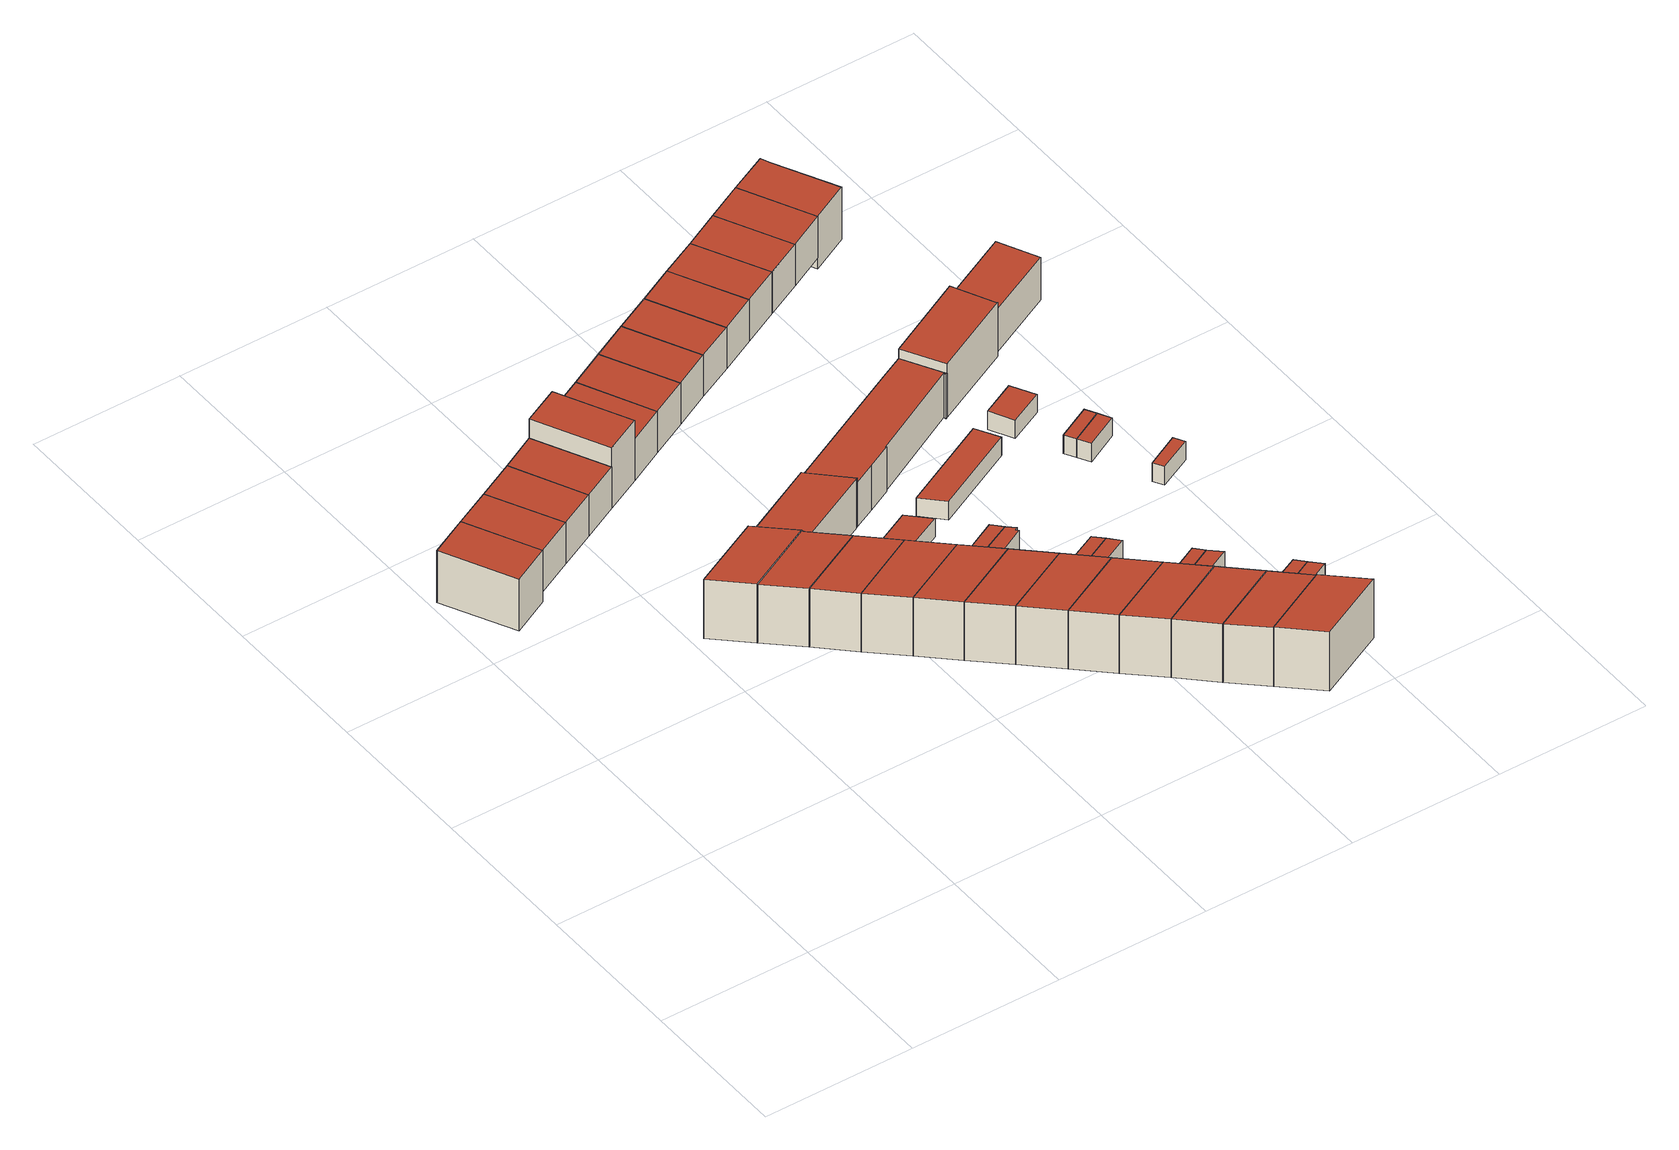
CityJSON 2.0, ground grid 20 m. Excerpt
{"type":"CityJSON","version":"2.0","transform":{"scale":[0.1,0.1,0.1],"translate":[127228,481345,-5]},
"CityObjects":{
"building1":{"type":"Building","attributes":{"b3_dak_type":"multiple horizontal","b3_h_dak_50p":3.66,"b3_h_dak_70p":3.69,"b3_h_dak_max":3.85,"b3_h_dak_min":-2.34,"b3_h_maaiveld":-3.92,"b3_kas_warenhuis":false,"b3_mutatie_ahn3_ahn4":false,"b3_reconstructie_onvolledig":false,"b3_rmse_lod12":0.702,"b3_rmse_lod13":0.702,"b3_rmse_lod22":0.691,"b3_val3dity_lod12":"[]","b3_val3dity_lod13":"[]","b3_val3dity_lod22":"[]","b3_volume_lod12":441.05,"b3_volume_lod13":441.05,"b3_volume_lod22":439.86,"geconstateerd":false,"oorspronkelijkbouwjaar":2007,"status":"Pand in gebruik"},"children":["building1-1"]},
"building1-1":{"type":"BuildingPart","parents":["building1"],"geometry":[{"type":"Solid","lod":"1.2","boundaries":[[[[0,1,2,3]],[[4,1,0,5]],[[6,2,1,4]],[[5,0,3,7]],[[7,3,2,6]],[[7,6,4,5]]]],"semantics":{"surfaces":[{"type":"GroundSurface"},{"type":"WallSurface","on_footprint_edge":true},{"type":"RoofSurface"}],"values":[[0,1,1,1,1,2]]}}]},
"building2":{"type":"Building","attributes":{"b3_dak_type":"multiple horizontal","b3_h_dak_50p":3.64,"b3_h_dak_70p":3.67,"b3_h_dak_max":3.85,"b3_h_dak_min":-2.34,"b3_h_maaiveld":-2.4,"b3_kas_warenhuis":false,"b3_mutatie_ahn3_ahn4":false,"b3_reconstructie_onvolledig":false,"b3_rmse_lod12":0.779,"b3_rmse_lod13":0.779,"b3_rmse_lod22":0.765,"b3_val3dity_lod12":"[]","b3_val3dity_lod13":"[]","b3_val3dity_lod22":"[]","b3_volume_lod12":336.38,"b3_volume_lod13":336.38,"b3_volume_lod22":334.91,"geconstateerd":false,"oorspronkelijkbouwjaar":2007,"status":"Pand in gebruik"},"children":["building2-1"]},
"building2-1":{"type":"BuildingPart","parents":["building2"],"geometry":[{"type":"Solid","lod":"1.2","boundaries":[[[[8,9,10,11]],[[6,9,8,12]],[[12,8,11,13]],[[4,10,9,6]],[[13,11,10,4]],[[13,4,6,12]]]],"semantics":{"surfaces":[{"type":"GroundSurface"},{"type":"WallSurface","on_footprint_edge":true},{"type":"RoofSurface"}],"values":[[0,1,1,1,1,2]]}}]},
"building3":{"type":"Building","attributes":{"b3_dak_type":"multiple horizontal","b3_h_dak_50p":3.64,"b3_h_dak_70p":3.67,"b3_h_dak_max":3.86,"b3_h_dak_min":3.52,"b3_h_maaiveld":-2.37,"b3_kas_warenhuis":false,"b3_mutatie_ahn3_ahn4":false,"b3_reconstructie_onvolledig":false,"b3_rmse_lod12":0.0629,"b3_rmse_lod13":0.0629,"b3_rmse_lod22":0.0369,"b3_val3dity_lod12":"[]","b3_val3dity_lod13":"[]","b3_val3dity_lod22":"[]","b3_volume_lod12":334.52,"b3_volume_lod13":334.52,"b3_volume_lod22":332.74,"geconstateerd":false,"oorspronkelijkbouwjaar":2007,"status":"Pand in gebruik"},"children":["building3-1"]},
"building3-1":{"type":"BuildingPart","parents":["building3"],"geometry":[{"type":"Solid","lod":"1.2","boundaries":[[[[11,14,15,8]],[[16,14,11,13]],[[17,15,14,16]],[[13,11,8,12]],[[12,8,15,17]],[[12,17,16,13]]]],"semantics":{"surfaces":[{"type":"GroundSurface"},{"type":"WallSurface","on_footprint_edge":true},{"type":"RoofSurface"}],"values":[[0,1,1,1,1,2]]}}]},
"building4":{"type":"Building","attributes":{"b3_dak_type":"multiple horizontal","b3_h_dak_50p":5.83,"b3_h_dak_70p":6.19,"b3_h_dak_max":6.93,"b3_h_dak_min":3.17,"b3_h_maaiveld":-2.53,"b3_kas_warenhuis":false,"b3_mutatie_ahn3_ahn4":false,"b3_reconstructie_onvolledig":false,"b3_rmse_lod12":1.44,"b3_rmse_lod13":1.44,"b3_rmse_lod22":0.226,"b3_val3dity_lod12":"[]","b3_val3dity_lod13":"[]","b3_val3dity_lod22":"[]","b3_volume_lod12":502.58,"b3_volume_lod13":502.58,"b3_volume_lod22":455.17,"geconstateerd":false,"oorspronkelijkbouwjaar":2004,"status":"Pand in gebruik"},"children":["building4-1"]},
"building4-1":{"type":"BuildingPart","parents":["building4"],"geometry":[{"type":"Solid","lod":"1.2","boundaries":[[[[18,19,20,21]],[[22,19,18,23]],[[24,20,19,22]],[[23,18,21,25]],[[25,21,20,24]],[[25,24,22,23]]]],"semantics":{"surfaces":[{"type":"GroundSurface"},{"type":"WallSurface","on_footprint_edge":true},{"type":"RoofSurface"}],"values":[[0,1,1,1,1,2]]}}]},
"building5":{"type":"Building","attributes":{"b3_dak_type":"multiple horizontal","b3_h_dak_50p":3.64,"b3_h_dak_70p":3.67,"b3_h_dak_max":3.85,"b3_h_dak_min":3.51,"b3_h_maaiveld":-2.37,"b3_kas_warenhuis":false,"b3_mutatie_ahn3_ahn4":false,"b3_reconstructie_onvolledig":false,"b3_rmse_lod12":0.0628,"b3_rmse_lod13":0.0628,"b3_rmse_lod22":0.0335,"b3_val3dity_lod12":"[]","b3_val3dity_lod13":"[]","b3_val3dity_lod22":"[]","b3_volume_lod12":334.01,"b3_volume_lod13":334.01,"b3_volume_lod22":332.36,"geconstateerd":false,"oorspronkelijkbouwjaar":2007,"status":"Pand in gebruik"},"children":["building5-1"]},
"building5-1":{"type":"BuildingPart","parents":["building5"],"geometry":[{"type":"Solid","lod":"1.2","boundaries":[[[[26,15,14,27]],[[17,15,26,28]],[[28,26,27,29]],[[16,14,15,17]],[[29,27,14,16]],[[29,16,17,28]]]],"semantics":{"surfaces":[{"type":"GroundSurface"},{"type":"WallSurface","on_footprint_edge":true},{"type":"RoofSurface"}],"values":[[0,1,1,1,1,2]]}}]},
"building6":{"type":"Building","attributes":{"b3_dak_type":"multiple horizontal","b3_h_dak_50p":5.75,"b3_h_dak_70p":6.1,"b3_h_dak_max":6.92,"b3_h_dak_min":4.66,"b3_h_maaiveld":-2.48,"b3_kas_warenhuis":false,"b3_mutatie_ahn3_ahn4":false,"b3_reconstructie_onvolledig":false,"b3_rmse_lod12":0.662,"b3_rmse_lod13":0.662,"b3_rmse_lod22":0.0341,"b3_val3dity_lod12":"[]","b3_val3dity_lod13":"[]","b3_val3dity_lod22":"[]","b3_volume_lod12":477.75,"b3_volume_lod13":477.75,"b3_volume_lod22":457.1,"geconstateerd":false,"oorspronkelijkbouwjaar":2004,"status":"Pand in gebruik"},"children":["building6-1"]},
"building6-1":{"type":"BuildingPart","parents":["building6"],"geometry":[{"type":"Solid","lod":"1.2","boundaries":[[[[19,30,31,32,20]],[[33,30,19,34]],[[34,19,20,35]],[[35,20,32,36]],[[36,32,31,37]],[[37,31,30,33]],[[37,33,34,35,36]]]],"semantics":{"surfaces":[{"type":"GroundSurface"},{"type":"WallSurface","on_footprint_edge":true},{"type":"RoofSurface"}],"values":[[0,1,1,1,1,1,2]]}}]},
"building7":{"type":"Building","attributes":{"b3_dak_type":"multiple horizontal","b3_h_dak_50p":5.74,"b3_h_dak_70p":6.11,"b3_h_dak_max":6.92,"b3_h_dak_min":4.49,"b3_h_maaiveld":-2.48,"b3_kas_warenhuis":false,"b3_mutatie_ahn3_ahn4":false,"b3_reconstructie_onvolledig":false,"b3_rmse_lod12":0.665,"b3_rmse_lod13":0.665,"b3_rmse_lod22":0.0356,"b3_val3dity_lod12":"[]","b3_val3dity_lod13":"[]","b3_val3dity_lod22":"[]","b3_volume_lod12":477.15,"b3_volume_lod13":477.15,"b3_volume_lod22":456.4,"geconstateerd":false,"oorspronkelijkbouwjaar":2004,"status":"Pand in gebruik"},"children":["building7-1"]},
"building7-1":{"type":"BuildingPart","parents":["building7"],"geometry":[{"type":"Solid","lod":"1.2","boundaries":[[[[31,38,39,32]],[[40,38,31,37]],[[41,39,38,40]],[[37,31,32,36]],[[36,32,39,41]],[[36,41,40,37]]]],"semantics":{"surfaces":[{"type":"GroundSurface"},{"type":"WallSurface","on_footprint_edge":true},{"type":"RoofSurface"}],"values":[[0,1,1,1,1,2]]}}]},
"building8":{"type":"Building","attributes":{"b3_dak_type":"multiple horizontal","b3_h_dak_50p":6.45,"b3_h_dak_70p":6.48,"b3_h_dak_max":6.67,"b3_h_dak_min":3.53,"b3_h_maaiveld":-2.36,"b3_kas_warenhuis":false,"b3_mutatie_ahn3_ahn4":false,"b3_reconstructie_onvolledig":false,"b3_rmse_lod12":1.28,"b3_rmse_lod13":1.28,"b3_rmse_lod22":0.318,"b3_val3dity_lod12":"[]","b3_val3dity_lod13":"[]","b3_val3dity_lod22":"[]","b3_volume_lod12":489.84,"b3_volume_lod13":489.84,"b3_volume_lod22":458.08,"geconstateerd":false,"oorspronkelijkbouwjaar":2007,"status":"Pand in gebruik"},"children":["building8-1"]},
"building8-1":{"type":"BuildingPart","parents":["building8"],"geometry":[{"type":"Solid","lod":"1.2","boundaries":[[[[42,26,27,43]],[[44,26,42,45]],[[45,42,43,46]],[[47,27,26,44]],[[46,43,27,47]],[[46,47,44,45]]]],"semantics":{"surfaces":[{"type":"GroundSurface"},{"type":"WallSurface","on_footprint_edge":true},{"type":"RoofSurface"}],"values":[[0,1,1,1,1,2]]}}]},
"building9":{"type":"Building","attributes":{"b3_dak_type":"multiple horizontal","b3_h_dak_50p":5.75,"b3_h_dak_70p":6.16,"b3_h_dak_max":6.93,"b3_h_dak_min":4.73,"b3_h_maaiveld":-2.48,"b3_kas_warenhuis":false,"b3_mutatie_ahn3_ahn4":false,"b3_reconstructie_onvolledig":false,"b3_rmse_lod12":0.661,"b3_rmse_lod13":0.661,"b3_rmse_lod22":0.0371,"b3_val3dity_lod12":"[]","b3_val3dity_lod13":"[]","b3_val3dity_lod22":"[]","b3_volume_lod12":476.33,"b3_volume_lod13":476.33,"b3_volume_lod22":456.46,"geconstateerd":false,"oorspronkelijkbouwjaar":2004,"status":"Pand in gebruik"},"children":["building9-1"]},
"building9-1":{"type":"BuildingPart","parents":["building9"],"geometry":[{"type":"Solid","lod":"1.2","boundaries":[[[[38,48,49,39]],[[50,48,38,40]],[[51,49,48,50]],[[40,38,39,41]],[[41,39,49,51]],[[41,51,50,40]]]],"semantics":{"surfaces":[{"type":"GroundSurface"},{"type":"WallSurface","on_footprint_edge":true},{"type":"RoofSurface"}],"values":[[0,1,1,1,1,2]]}}]},
"building10":{"type":"Building","attributes":{"b3_dak_type":"multiple horizontal","b3_h_dak_50p":4.4,"b3_h_dak_70p":4.57,"b3_h_dak_max":5.11,"b3_h_dak_min":3.29,"b3_h_maaiveld":-2.59,"b3_kas_warenhuis":false,"b3_mutatie_ahn3_ahn4":false,"b3_reconstructie_onvolledig":false,"b3_rmse_lod12":0.332,"b3_rmse_lod13":0.332,"b3_rmse_lod22":0.0846,"b3_val3dity_lod12":"[]","b3_val3dity_lod13":"[]","b3_val3dity_lod22":"[]","b3_volume_lod12":523.5,"b3_volume_lod13":523.5,"b3_volume_lod22":509.85,"geconstateerd":false,"oorspronkelijkbouwjaar":2004,"status":"Pand in gebruik"},"children":["building10-1"]},
"building10-1":{"type":"BuildingPart","parents":["building10"],"geometry":[{"type":"Solid","lod":"1.2","boundaries":[[[[52,53,54,55,56]],[[57,55,54,58]],[[59,56,55,57]],[[60,52,56,59]],[[58,54,53,61]],[[61,53,52,60]],[[61,60,59,57,58]]]],"semantics":{"surfaces":[{"type":"GroundSurface"},{"type":"WallSurface","on_footprint_edge":true},{"type":"RoofSurface"}],"values":[[0,1,1,1,1,1,2]]}}]},
"building11":{"type":"Building","attributes":{"b3_dak_type":"multiple horizontal","b3_h_dak_50p":3.64,"b3_h_dak_70p":3.68,"b3_h_dak_max":4.1,"b3_h_dak_min":-2.32,"b3_h_maaiveld":-2.37,"b3_kas_warenhuis":false,"b3_mutatie_ahn3_ahn4":false,"b3_reconstructie_onvolledig":false,"b3_rmse_lod12":0.768,"b3_rmse_lod13":0.768,"b3_rmse_lod22":0.751,"b3_val3dity_lod12":"[]","b3_val3dity_lod13":"[]","b3_val3dity_lod22":"[]","b3_volume_lod12":335.56,"b3_volume_lod13":335.56,"b3_volume_lod22":333.94,"geconstateerd":false,"oorspronkelijkbouwjaar":2007,"status":"Pand in gebruik"},"children":["building11-1"]},
"building11-1":{"type":"BuildingPart","parents":["building11"],"geometry":[{"type":"Solid","lod":"1.2","boundaries":[[[[43,62,63,42]],[[64,62,43,65]],[[66,63,62,64]],[[65,43,42,67]],[[67,42,63,66]],[[67,66,64,65]]]],"semantics":{"surfaces":[{"type":"GroundSurface"},{"type":"WallSurface","on_footprint_edge":true},{"type":"RoofSurface"}],"values":[[0,1,1,1,1,2]]}}]},
"building12":{"type":"Building","attributes":{"b3_dak_type":"multiple horizontal","b3_h_dak_50p":5.78,"b3_h_dak_70p":6.15,"b3_h_dak_max":6.91,"b3_h_dak_min":4.73,"b3_h_maaiveld":-2.48,"b3_kas_warenhuis":false,"b3_mutatie_ahn3_ahn4":false,"b3_reconstructie_onvolledig":false,"b3_rmse_lod12":0.67,"b3_rmse_lod13":0.67,"b3_rmse_lod22":0.032,"b3_val3dity_lod12":"[]","b3_val3dity_lod13":"[]","b3_val3dity_lod22":"[]","b3_volume_lod12":476.44,"b3_volume_lod13":476.44,"b3_volume_lod22":455.8,"geconstateerd":false,"oorspronkelijkbouwjaar":2004,"status":"Pand in gebruik"},"children":["building12-1"]},
"building12-1":{"type":"BuildingPart","parents":["building12"],"geometry":[{"type":"Solid","lod":"1.2","boundaries":[[[[48,68,69,49]],[[70,68,48,50]],[[71,69,68,70]],[[50,48,49,51]],[[51,49,69,71]],[[51,71,70,50]]]],"semantics":{"surfaces":[{"type":"GroundSurface"},{"type":"WallSurface","on_footprint_edge":true},{"type":"RoofSurface"}],"values":[[0,1,1,1,1,2]]}}]},
"building13":{"type":"Building","attributes":{"b3_dak_type":"multiple horizontal","b3_h_dak_50p":5.76,"b3_h_dak_70p":6.14,"b3_h_dak_max":6.92,"b3_h_dak_min":4.55,"b3_h_maaiveld":-2.46,"b3_kas_warenhuis":false,"b3_mutatie_ahn3_ahn4":false,"b3_reconstructie_onvolledig":false,"b3_rmse_lod12":0.671,"b3_rmse_lod13":0.671,"b3_rmse_lod22":0.0335,"b3_val3dity_lod12":"[]","b3_val3dity_lod13":"[]","b3_val3dity_lod22":"[]","b3_volume_lod12":474.98,"b3_volume_lod13":474.98,"b3_volume_lod22":454.13,"geconstateerd":false,"oorspronkelijkbouwjaar":2004,"status":"Pand in gebruik"},"children":["building13-1"]},
"building13-1":{"type":"BuildingPart","parents":["building13"],"geometry":[{"type":"Solid","lod":"1.2","boundaries":[[[[68,72,73,69]],[[74,72,68,70]],[[75,73,72,74]],[[70,68,69,71]],[[71,69,73,75]],[[71,75,74,70]]]],"semantics":{"surfaces":[{"type":"GroundSurface"},{"type":"WallSurface","on_footprint_edge":true},{"type":"RoofSurface"}],"values":[[0,1,1,1,1,2]]}}]},
"building14":{"type":"Building","attributes":{"b3_dak_type":"multiple horizontal","b3_h_dak_50p":3.62,"b3_h_dak_70p":3.66,"b3_h_dak_max":3.84,"b3_h_dak_min":-2.36,"b3_h_maaiveld":-2.39,"b3_kas_warenhuis":false,"b3_mutatie_ahn3_ahn4":false,"b3_reconstructie_onvolledig":false,"b3_rmse_lod12":0.837,"b3_rmse_lod13":0.837,"b3_rmse_lod22":0.82,"b3_val3dity_lod12":"[]","b3_val3dity_lod13":"[]","b3_val3dity_lod22":"[]","b3_volume_lod12":336.86,"b3_volume_lod13":336.86,"b3_volume_lod22":335.15,"geconstateerd":false,"oorspronkelijkbouwjaar":2007,"status":"Pand in gebruik"},"children":["building14-1"]},
"building14-1":{"type":"BuildingPart","parents":["building14"],"geometry":[{"type":"Solid","lod":"1.2","boundaries":[[[[76,63,62,77]],[[66,63,76,78]],[[78,76,77,79]],[[64,62,63,66]],[[79,77,62,64]],[[79,64,66,78]]]],"semantics":{"surfaces":[{"type":"GroundSurface"},{"type":"WallSurface","on_footprint_edge":true},{"type":"RoofSurface"}],"values":[[0,1,1,1,1,2]]}}]},
"building15":{"type":"Building","attributes":{"b3_dak_type":"multiple horizontal","b3_h_dak_50p":5.76,"b3_h_dak_70p":6.13,"b3_h_dak_max":6.91,"b3_h_dak_min":4.69,"b3_h_maaiveld":-2.46,"b3_kas_warenhuis":false,"b3_mutatie_ahn3_ahn4":false,"b3_reconstructie_onvolledig":false,"b3_rmse_lod12":0.672,"b3_rmse_lod13":0.672,"b3_rmse_lod22":0.0349,"b3_val3dity_lod12":"[]","b3_val3dity_lod13":"[]","b3_val3dity_lod22":"[]","b3_volume_lod12":475.13,"b3_volume_lod13":475.13,"b3_volume_lod22":454.48,"geconstateerd":false,"oorspronkelijkbouwjaar":2004,"status":"Pand in gebruik"},"children":["building15-1"]},
"building15-1":{"type":"BuildingPart","parents":["building15"],"geometry":[{"type":"Solid","lod":"1.2","boundaries":[[[[72,80,81,73]],[[82,80,72,74]],[[83,81,80,82]],[[74,72,73,75]],[[75,73,81,83]],[[75,83,82,74]]]],"semantics":{"surfaces":[{"type":"GroundSurface"},{"type":"WallSurface","on_footprint_edge":true},{"type":"RoofSurface"}],"values":[[0,1,1,1,1,2]]}}]},
"building16":{"type":"Building","attributes":{"b3_dak_type":"multiple horizontal","b3_h_dak_50p":0.05,"b3_h_dak_70p":0.06,"b3_h_dak_max":0.17,"b3_h_dak_min":-0.13,"b3_h_maaiveld":-2.57,"b3_kas_warenhuis":false,"b3_mutatie_ahn3_ahn4":false,"b3_reconstructie_onvolledig":false,"b3_rmse_lod12":0.0379,"b3_rmse_lod13":0.0379,"b3_rmse_lod22":0.0357,"b3_val3dity_lod12":"[]","b3_val3dity_lod13":"[]","b3_val3dity_lod22":"[]","b3_volume_lod12":49.44,"b3_volume_lod13":49.44,"b3_volume_lod22":49.25,"geconstateerd":false,"oorspronkelijkbouwjaar":2004,"status":"Pand in gebruik"},"children":["building16-1"]},
"building16-1":{"type":"BuildingPart","parents":["building16"],"geometry":[{"type":"Solid","lod":"1.2","boundaries":[[[[84,85,86,87]],[[88,85,84,89]],[[89,84,87,90]],[[91,86,85,88]],[[90,87,86,91]],[[90,91,88,89]]]],"semantics":{"surfaces":[{"type":"GroundSurface"},{"type":"WallSurface","on_footprint_edge":true},{"type":"RoofSurface"}],"values":[[0,1,1,1,1,2]]}}]},
"building17":{"type":"Building","attributes":{"b3_dak_type":"multiple horizontal","b3_h_dak_50p":5.7,"b3_h_dak_70p":6.08,"b3_h_dak_max":6.92,"b3_h_dak_min":4.58,"b3_h_maaiveld":-2.47,"b3_kas_warenhuis":false,"b3_mutatie_ahn3_ahn4":false,"b3_reconstructie_onvolledig":false,"b3_rmse_lod12":0.671,"b3_rmse_lod13":0.671,"b3_rmse_lod22":0.0338,"b3_val3dity_lod12":"[]","b3_val3dity_lod13":"[]","b3_val3dity_lod22":"[]","b3_volume_lod12":474.39,"b3_volume_lod13":474.39,"b3_volume_lod22":454.05,"geconstateerd":false,"oorspronkelijkbouwjaar":2004,"status":"Pand in gebruik"},"children":["building17-1"]},
"building17-1":{"type":"BuildingPart","parents":["building17"],"geometry":[{"type":"Solid","lod":"1.2","boundaries":[[[[80,92,93,81]],[[94,92,80,82]],[[95,93,92,94]],[[82,80,81,83]],[[83,81,93,95]],[[83,95,94,82]]]],"semantics":{"surfaces":[{"type":"GroundSurface"},{"type":"WallSurface","on_footprint_edge":true},{"type":"RoofSurface"}],"values":[[0,1,1,1,1,2]]}}]},
"building18":{"type":"Building","attributes":{"b3_dak_type":"multiple horizontal","b3_h_dak_50p":3.64,"b3_h_dak_70p":3.67,"b3_h_dak_max":3.87,"b3_h_dak_min":3.28,"b3_h_maaiveld":-2.39,"b3_kas_warenhuis":false,"b3_mutatie_ahn3_ahn4":false,"b3_reconstructie_onvolledig":false,"b3_rmse_lod12":0.0628,"b3_rmse_lod13":0.0628,"b3_rmse_lod22":0.034,"b3_val3dity_lod12":"[]","b3_val3dity_lod13":"[]","b3_val3dity_lod22":"[]","b3_volume_lod12":338.72,"b3_volume_lod13":338.72,"b3_volume_lod22":337.13,"geconstateerd":false,"oorspronkelijkbouwjaar":2007,"status":"Pand in gebruik"},"children":["building18-1"]},
"building18-1":{"type":"BuildingPart","parents":["building18"],"geometry":[{"type":"Solid","lod":"1.2","boundaries":[[[[77,96,97,76]],[[98,96,77,79]],[[99,97,96,98]],[[79,77,76,78]],[[78,76,97,99]],[[78,99,98,79]]]],"semantics":{"surfaces":[{"type":"GroundSurface"},{"type":"WallSurface","on_footprint_edge":true},{"type":"RoofSurface"}],"values":[[0,1,1,1,1,2]]}}]},
"building19":{"type":"Building","attributes":{"b3_dak_type":"multiple horizontal","b3_h_dak_50p":0.06,"b3_h_dak_70p":0.08,"b3_h_dak_max":0.2,"b3_h_dak_min":-0.06,"b3_h_maaiveld":-2.61,"b3_kas_warenhuis":false,"b3_mutatie_ahn3_ahn4":false,"b3_reconstructie_onvolledig":false,"b3_rmse_lod12":0.0368,"b3_rmse_lod13":0.0368,"b3_rmse_lod22":0.0325,"b3_val3dity_lod12":"[]","b3_val3dity_lod13":"[]","b3_val3dity_lod22":"[]","b3_volume_lod12":23.94,"b3_volume_lod13":23.94,"b3_volume_lod22":23.9,"geconstateerd":false,"oorspronkelijkbouwjaar":2004,"status":"Pand in gebruik"},"children":["building19-1"]},
"building19-1":{"type":"BuildingPart","parents":["building19"],"geometry":[{"type":"Solid","lod":"1.2","boundaries":[[[[100,101,102,103]],[[104,101,100,105]],[[106,102,101,104]],[[105,100,103,107]],[[107,103,102,106]],[[107,106,104,105]]]],"semantics":{"surfaces":[{"type":"GroundSurface"},{"type":"WallSurface","on_footprint_edge":true},{"type":"RoofSurface"}],"values":[[0,1,1,1,1,2]]}}]},
"building20":{"type":"Building","attributes":{"b3_dak_type":"multiple horizontal","b3_h_dak_50p":5.69,"b3_h_dak_70p":6.11,"b3_h_dak_max":6.96,"b3_h_dak_min":4.77,"b3_h_maaiveld":-2.47,"b3_kas_warenhuis":false,"b3_mutatie_ahn3_ahn4":false,"b3_reconstructie_onvolledig":false,"b3_rmse_lod12":0.7,"b3_rmse_lod13":0.7,"b3_rmse_lod22":0.0389,"b3_val3dity_lod12":"[]","b3_val3dity_lod13":"[]","b3_val3dity_lod22":"[]","b3_volume_lod12":474.62,"b3_volume_lod13":474.62,"b3_volume_lod22":453.73,"geconstateerd":false,"oorspronkelijkbouwjaar":2004,"status":"Pand in gebruik"},"children":["building20-1"]},
"building20-1":{"type":"BuildingPart","parents":["building20"],"geometry":[{"type":"Solid","lod":"1.2","boundaries":[[[[92,108,109,93]],[[110,108,92,94]],[[111,109,108,110]],[[94,92,93,95]],[[95,93,109,111]],[[95,111,110,94]]]],"semantics":{"surfaces":[{"type":"GroundSurface"},{"type":"WallSurface","on_footprint_edge":true},{"type":"RoofSurface"}],"values":[[0,1,1,1,1,2]]}}]},
"building21":{"type":"Building","attributes":{"b3_dak_type":"multiple horizontal","b3_h_dak_50p":0.05,"b3_h_dak_70p":0.07,"b3_h_dak_max":0.19,"b3_h_dak_min":-0.06,"b3_h_maaiveld":-2.6,"b3_kas_warenhuis":false,"b3_mutatie_ahn3_ahn4":false,"b3_reconstructie_onvolledig":false,"b3_rmse_lod12":0.0343,"b3_rmse_lod13":0.0343,"b3_rmse_lod22":0.033,"b3_val3dity_lod12":"[]","b3_val3dity_lod13":"[]","b3_val3dity_lod22":"[]","b3_volume_lod12":25.59,"b3_volume_lod13":25.59,"b3_volume_lod22":25.56,"geconstateerd":false,"oorspronkelijkbouwjaar":2004,"status":"Pand in gebruik"},"children":["building21-1"]},
"building21-1":{"type":"BuildingPart","parents":["building21"],"geometry":[{"type":"Solid","lod":"1.2","boundaries":[[[[112,113,102,101,114,115]],[[106,102,113,116]],[[104,101,102,106]],[[117,114,101,104]],[[118,115,114,117]],[[119,112,115,118]],[[116,113,112,119]],[[116,119,118,117,104,106]]]],"semantics":{"surfaces":[{"type":"GroundSurface"},{"type":"WallSurface","on_footprint_edge":true},{"type":"RoofSurface"}],"values":[[0,1,1,1,1,1,1,2]]}}]},
"building22":{"type":"Building","attributes":{"b3_dak_type":"multiple horizontal","b3_h_dak_50p":5.78,"b3_h_dak_70p":6.17,"b3_h_dak_max":7,"b3_h_dak_min":4.61,"b3_h_maaiveld":-2.48,"b3_kas_warenhuis":false,"b3_mutatie_ahn3_ahn4":false,"b3_reconstructie_onvolledig":false,"b3_rmse_lod12":0.652,"b3_rmse_lod13":0.652,"b3_rmse_lod22":0.0338,"b3_val3dity_lod12":"[]","b3_val3dity_lod13":"[]","b3_val3dity_lod22":"[]","b3_volume_lod12":475.06,"b3_volume_lod13":475.06,"b3_volume_lod22":454.18,"geconstateerd":false,"oorspronkelijkbouwjaar":2004,"status":"Pand in gebruik"},"children":["building22-1"]},
"building22-1":{"type":"BuildingPart","parents":["building22"],"geometry":[{"type":"Solid","lod":"1.2","boundaries":[[[[108,120,121,109]],[[122,120,108,110]],[[123,121,120,122]],[[110,108,109,111]],[[111,109,121,123]],[[111,123,122,110]]]],"semantics":{"surfaces":[{"type":"GroundSurface"},{"type":"WallSurface","on_footprint_edge":true},{"type":"RoofSurface"}],"values":[[0,1,1,1,1,2]]}}]},
"building23":{"type":"Building","attributes":{"b3_dak_type":"multiple horizontal","b3_h_dak_50p":3.63,"b3_h_dak_70p":3.67,"b3_h_dak_max":3.87,"b3_h_dak_min":-2.35,"b3_h_maaiveld":-2.37,"b3_kas_warenhuis":false,"b3_mutatie_ahn3_ahn4":false,"b3_reconstructie_onvolledig":false,"b3_rmse_lod12":0.829,"b3_rmse_lod13":0.829,"b3_rmse_lod22":0.814,"b3_val3dity_lod12":"[]","b3_val3dity_lod13":"[]","b3_val3dity_lod22":"[]","b3_volume_lod12":332.59,"b3_volume_lod13":332.59,"b3_volume_lod22":330.89,"geconstateerd":false,"oorspronkelijkbouwjaar":2007,"status":"Pand in gebruik"},"children":["building23-1"]},
"building23-1":{"type":"BuildingPart","parents":["building23"],"geometry":[{"type":"Solid","lod":"1.2","boundaries":[[[[124,97,96,125]],[[99,97,124,126]],[[126,124,125,127]],[[98,96,97,99]],[[127,125,96,98]],[[127,98,99,126]]]],"semantics":{"surfaces":[{"type":"GroundSurface"},{"type":"WallSurface","on_footprint_edge":true},{"type":"RoofSurface"}],"values":[[0,1,1,1,1,2]]}}]},
"building24":{"type":"Building","attributes":{"b3_dak_type":"multiple horizontal","b3_h_dak_50p":3.77,"b3_h_dak_70p":3.95,"b3_h_dak_max":4.54,"b3_h_dak_min":-2.43,"b3_h_maaiveld":-2.58,"b3_kas_warenhuis":false,"b3_mutatie_ahn3_ahn4":false,"b3_reconstructie_onvolledig":false,"b3_rmse_lod12":0.86,"b3_rmse_lod13":0.86,"b3_rmse_lod22":0.79,"b3_val3dity_lod12":"[]","b3_val3dity_lod13":"[]","b3_val3dity_lod22":"[]","b3_volume_lod12":830.1,"b3_volume_lod13":830.1,"b3_volume_lod22":807.09,"geconstateerd":false,"oorspronkelijkbouwjaar":2004,"status":"Pand in gebruik"},"children":["building24-1"]},
"building24-1":{"type":"BuildingPart","parents":["building24"],"geometry":[{"type":"Solid","lod":"1.2","boundaries":[[[[128,129,130,131,132,133,134,135,55,54]],[[136,55,135,137]],[[138,54,55,136]],[[139,129,128,140]],[[141,130,129,139]],[[140,128,54,138]],[[142,131,130,141]],[[137,135,134,143]],[[143,134,133,144]],[[144,133,132,145]],[[145,132,131,142]],[[145,142,141,139,140,138,136,137,143,144]]]],"semantics":{"surfaces":[{"type":"GroundSurface"},{"type":"WallSurface","on_footprint_edge":true},{"type":"RoofSurface"}],"values":[[0,1,1,1,1,1,1,1,1,1,1,2]]}}]},
"building25":{"type":"Building","attributes":{"b3_dak_type":"multiple horizontal","b3_h_dak_50p":0.04,"b3_h_dak_70p":0.05,"b3_h_dak_max":0.35,"b3_h_dak_min":-0.16,"b3_h_maaiveld":-2.65,"b3_kas_warenhuis":false,"b3_mutatie_ahn3_ahn4":false,"b3_reconstructie_onvolledig":false,"b3_rmse_lod12":0.0493,"b3_rmse_lod13":0.0493,"b3_rmse_lod22":0.0458,"b3_val3dity_lod12":"[]","b3_val3dity_lod13":"[]","b3_val3dity_lod22":"[]","b3_volume_lod12":23.27,"b3_volume_lod13":23.27,"b3_volume_lod22":23.12,"geconstateerd":false,"oorspronkelijkbouwjaar":2004,"status":"Pand in gebruik"},"children":["building25-1"]},
"building25-1":{"type":"BuildingPart","parents":["building25"],"geometry":[{"type":"Solid","lod":"1.2","boundaries":[[[[146,147,148,149]],[[150,147,146,151]],[[152,148,147,150]],[[151,146,149,153]],[[153,149,148,152]],[[153,152,150,151]]]],"semantics":{"surfaces":[{"type":"GroundSurface"},{"type":"WallSurface","on_footprint_edge":true},{"type":"RoofSurface"}],"values":[[0,1,1,1,1,2]]}}]},
"building26":{"type":"Building","attributes":{"b3_dak_type":"multiple horizontal","b3_h_dak_50p":5.76,"b3_h_dak_70p":6.11,"b3_h_dak_max":6.92,"b3_h_dak_min":4.81,"b3_h_maaiveld":-2.46,"b3_kas_warenhuis":false,"b3_mutatie_ahn3_ahn4":false,"b3_reconstructie_onvolledig":false,"b3_rmse_lod12":0.673,"b3_rmse_lod13":0.673,"b3_rmse_lod22":0.0347,"b3_val3dity_lod12":"[]","b3_val3dity_lod13":"[]","b3_val3dity_lod22":"[]","b3_volume_lod12":463.96,"b3_volume_lod13":463.96,"b3_volume_lod22":443.54,"geconstateerd":false,"oorspronkelijkbouwjaar":2004,"status":"Pand in gebruik"},"children":["building26-1"]},
"building26-1":{"type":"BuildingPart","parents":["building26"],"geometry":[{"type":"Solid","lod":"1.2","boundaries":[[[[120,154,155,121]],[[156,154,120,122]],[[157,155,154,156]],[[122,120,121,123]],[[123,121,155,157]],[[123,157,156,122]]]],"semantics":{"surfaces":[{"type":"GroundSurface"},{"type":"WallSurface","on_footprint_edge":true},{"type":"RoofSurface"}],"values":[[0,1,1,1,1,2]]}}]},
"building27":{"type":"Building","attributes":{"b3_dak_type":"multiple horizontal","b3_h_dak_50p":0.05,"b3_h_dak_70p":0.06,"b3_h_dak_max":0.15,"b3_h_dak_min":-0.21,"b3_h_maaiveld":-2.63,"b3_kas_warenhuis":false,"b3_mutatie_ahn3_ahn4":false,"b3_reconstructie_onvolledig":false,"b3_rmse_lod12":0.0366,"b3_rmse_lod13":0.0366,"b3_rmse_lod22":0.0345,"b3_val3dity_lod12":"[]","b3_val3dity_lod13":"[]","b3_val3dity_lod22":"[]","b3_volume_lod12":26.96,"b3_volume_lod13":26.96,"b3_volume_lod22":26.89,"geconstateerd":false,"oorspronkelijkbouwjaar":2004,"status":"Pand in gebruik"},"children":["building27-1"]},
"building27-1":{"type":"BuildingPart","parents":["building27"],"geometry":[{"type":"Solid","lod":"1.2","boundaries":[[[[158,159,160,161]],[[162,159,158,150]],[[163,160,159,162]],[[150,158,161,152]],[[152,161,160,163]],[[152,163,162,150]]]],"semantics":{"surfaces":[{"type":"GroundSurface"},{"type":"WallSurface","on_footprint_edge":true},{"type":"RoofSurface"}],"values":[[0,1,1,1,1,2]]}}]},
"building28":{"type":"Building","attributes":{"b3_dak_type":"multiple horizontal","b3_h_dak_50p":0.04,"b3_h_dak_70p":0.06,"b3_h_dak_max":0.24,"b3_h_dak_min":-0.22,"b3_h_maaiveld":-2.63,"b3_kas_warenhuis":false,"b3_mutatie_ahn3_ahn4":false,"b3_reconstructie_onvolledig":false,"b3_rmse_lod12":0.0406,"b3_rmse_lod13":0.0406,"b3_rmse_lod22":0.04,"b3_val3dity_lod12":"[]","b3_val3dity_lod13":"[]","b3_val3dity_lod22":"[]","b3_volume_lod12":120.24,"b3_volume_lod13":120.24,"b3_volume_lod22":119.97,"geconstateerd":false,"oorspronkelijkbouwjaar":2004,"status":"Pand in gebruik"},"children":["building28-1"]},
"building28-1":{"type":"BuildingPart","parents":["building28"],"geometry":[{"type":"Solid","lod":"1.2","boundaries":[[[[164,165,166,167]],[[168,164,167,169]],[[170,166,165,171]],[[169,167,166,170]],[[171,165,164,168]],[[171,168,169,170]]]],"semantics":{"surfaces":[{"type":"GroundSurface"},{"type":"WallSurface","on_footprint_edge":true},{"type":"RoofSurface"}],"values":[[0,1,1,1,1,2]]}}]},
"building29":{"type":"Building","attributes":{"b3_dak_type":"multiple horizontal","b3_h_dak_50p":5.89,"b3_h_dak_70p":6.19,"b3_h_dak_max":6.96,"b3_h_dak_min":3.19,"b3_h_maaiveld":-2.49,"b3_kas_warenhuis":false,"b3_mutatie_ahn3_ahn4":false,"b3_reconstructie_onvolledig":false,"b3_rmse_lod12":0.82,"b3_rmse_lod13":0.82,"b3_rmse_lod22":0.386,"b3_val3dity_lod12":"[]","b3_val3dity_lod13":"[]","b3_val3dity_lod22":"[]","b3_volume_lod12":524.85,"b3_volume_lod13":524.85,"b3_volume_lod22":506.06,"geconstateerd":false,"oorspronkelijkbouwjaar":2004,"status":"Pand in gebruik"},"children":["building29-1"]},
"building29-1":{"type":"BuildingPart","parents":["building29"],"geometry":[{"type":"Solid","lod":"1.2","boundaries":[[[[172,173,155,154]],[[174,173,172,175]],[[175,172,154,176]],[[177,155,173,174]],[[176,154,155,177]],[[176,177,174,175]]]],"semantics":{"surfaces":[{"type":"GroundSurface"},{"type":"WallSurface","on_footprint_edge":true},{"type":"RoofSurface"}],"values":[[0,1,1,1,1,2]]}}]},
"building30":{"type":"Building","attributes":{"b3_dak_type":"multiple horizontal","b3_h_dak_50p":3.64,"b3_h_dak_70p":3.67,"b3_h_dak_max":3.95,"b3_h_dak_min":-2.35,"b3_h_maaiveld":-2.37,"b3_kas_warenhuis":false,"b3_mutatie_ahn3_ahn4":false,"b3_reconstructie_onvolledig":false,"b3_rmse_lod12":0.914,"b3_rmse_lod13":0.914,"b3_rmse_lod22":0.903,"b3_val3dity_lod12":"[]","b3_val3dity_lod13":"[]","b3_val3dity_lod22":"[]","b3_volume_lod12":334.69,"b3_volume_lod13":334.69,"b3_volume_lod22":333.5,"geconstateerd":false,"oorspronkelijkbouwjaar":2007,"status":"Pand in gebruik"},"children":["building30-1"]},
"building30-1":{"type":"BuildingPart","parents":["building30"],"geometry":[{"type":"Solid","lod":"1.2","boundaries":[[[[178,124,125,179]],[[126,124,178,180]],[[180,178,179,181]],[[127,125,124,126]],[[181,179,125,127]],[[181,127,126,180]]]],"semantics":{"surfaces":[{"type":"GroundSurface"},{"type":"WallSurface","on_footprint_edge":true},{"type":"RoofSurface"}],"values":[[0,1,1,1,1,2]]}}]},
"building31":{"type":"Building","attributes":{"b3_dak_type":"multiple horizontal","b3_h_dak_50p":0.05,"b3_h_dak_70p":0.06,"b3_h_dak_max":0.21,"b3_h_dak_min":-0.09,"b3_h_maaiveld":-2.61,"b3_kas_warenhuis":false,"b3_mutatie_ahn3_ahn4":false,"b3_reconstructie_onvolledig":false,"b3_rmse_lod12":0.033,"b3_rmse_lod13":0.033,"b3_rmse_lod22":0.029,"b3_val3dity_lod12":"[]","b3_val3dity_lod13":"[]","b3_val3dity_lod22":"[]","b3_volume_lod12":22.55,"b3_volume_lod13":22.55,"b3_volume_lod22":22.48,"geconstateerd":false,"oorspronkelijkbouwjaar":2004,"status":"Pand in gebruik"},"children":["building31-1"]},
"building31-1":{"type":"BuildingPart","parents":["building31"],"geometry":[{"type":"Solid","lod":"1.2","boundaries":[[[[182,183,184,185]],[[186,183,182,187]],[[188,184,183,186]],[[187,182,185,189]],[[189,185,184,188]],[[189,188,186,187]]]],"semantics":{"surfaces":[{"type":"GroundSurface"},{"type":"WallSurface","on_footprint_edge":true},{"type":"RoofSurface"}],"values":[[0,1,1,1,1,2]]}}]},
"building32":{"type":"Building","attributes":{"b3_dak_type":"multiple horizontal","b3_h_dak_50p":0.05,"b3_h_dak_70p":0.07,"b3_h_dak_max":0.19,"b3_h_dak_min":-0.22,"b3_h_maaiveld":-2.61,"b3_kas_warenhuis":false,"b3_mutatie_ahn3_ahn4":false,"b3_reconstructie_onvolledig":false,"b3_rmse_lod12":0.0419,"b3_rmse_lod13":0.0419,"b3_rmse_lod22":0.036,"b3_val3dity_lod12":"[]","b3_val3dity_lod13":"[]","b3_val3dity_lod22":"[]","b3_volume_lod12":27.27,"b3_volume_lod13":27.27,"b3_volume_lod22":27.25,"geconstateerd":false,"oorspronkelijkbouwjaar":2004,"status":"Pand in gebruik"},"children":["building32-1"]},
"building32-1":{"type":"BuildingPart","parents":["building32"],"geometry":[{"type":"Solid","lod":"1.2","boundaries":[[[[183,190,191,184]],[[192,190,183,186]],[[193,191,190,192]],[[186,183,184,188]],[[188,184,191,193]],[[188,193,192,186]]]],"semantics":{"surfaces":[{"type":"GroundSurface"},{"type":"WallSurface","on_footprint_edge":true},{"type":"RoofSurface"}],"values":[[0,1,1,1,1,2]]}}]},
"building33":{"type":"Building","attributes":{"b3_dak_type":"slanted","b3_h_dak_50p":3.67,"b3_h_dak_70p":3.72,"b3_h_dak_max":4.66,"b3_h_dak_min":3.41,"b3_h_maaiveld":-2.38,"b3_kas_warenhuis":false,"b3_mutatie_ahn3_ahn4":false,"b3_reconstructie_onvolledig":false,"b3_rmse_lod12":0.18,"b3_rmse_lod13":0.18,"b3_rmse_lod22":0.188,"b3_val3dity_lod12":"[]","b3_val3dity_lod13":"[]","b3_val3dity_lod22":"[]","b3_volume_lod12":337.21,"b3_volume_lod13":337.21,"b3_volume_lod22":335.57,"geconstateerd":false,"oorspronkelijkbouwjaar":2007,"status":"Pand in gebruik"},"children":["building33-1"]},
"building33-1":{"type":"BuildingPart","parents":["building33"],"geometry":[{"type":"Solid","lod":"1.2","boundaries":[[[[179,194,195,178]],[[196,194,179,181]],[[197,195,194,196]],[[181,179,178,180]],[[180,178,195,197]],[[180,197,196,181]]]],"semantics":{"surfaces":[{"type":"GroundSurface"},{"type":"WallSurface","on_footprint_edge":true},{"type":"RoofSurface"}],"values":[[0,1,1,1,1,2]]}}]},
"building34":{"type":"Building","attributes":{"b3_dak_type":"multiple horizontal","b3_h_dak_50p":0.04,"b3_h_dak_70p":0.06,"b3_h_dak_max":0.17,"b3_h_dak_min":-0.11,"b3_h_maaiveld":-2.62,"b3_kas_warenhuis":false,"b3_mutatie_ahn3_ahn4":false,"b3_reconstructie_onvolledig":false,"b3_rmse_lod12":0.0459,"b3_rmse_lod13":0.0459,"b3_rmse_lod22":0.0394,"b3_val3dity_lod12":"[]","b3_val3dity_lod13":"[]","b3_val3dity_lod22":"[]","b3_volume_lod12":23.04,"b3_volume_lod13":23.04,"b3_volume_lod22":22.9,"geconstateerd":false,"oorspronkelijkbouwjaar":2004,"status":"Pand in gebruik"},"children":["building34-1"]},
"building34-1":{"type":"BuildingPart","parents":["building34"],"geometry":[{"type":"Solid","lod":"1.2","boundaries":[[[[198,199,200,201]],[[202,199,198,203]],[[204,200,199,202]],[[203,198,201,205]],[[205,201,200,204]],[[205,204,202,203]]]],"semantics":{"surfaces":[{"type":"GroundSurface"},{"type":"WallSurface","on_footprint_edge":true},{"type":"RoofSurface"}],"values":[[0,1,1,1,1,2]]}}]},
"building35":{"type":"Building","attributes":{"b3_dak_type":"multiple horizontal","b3_h_dak_50p":0.04,"b3_h_dak_70p":0.06,"b3_h_dak_max":0.17,"b3_h_dak_min":-0.1,"b3_h_maaiveld":-2.63,"b3_kas_warenhuis":false,"b3_mutatie_ahn3_ahn4":false,"b3_reconstructie_onvolledig":false,"b3_rmse_lod12":0.0403,"b3_rmse_lod13":0.0403,"b3_rmse_lod22":0.0357,"b3_val3dity_lod12":"[]","b3_val3dity_lod13":"[]","b3_val3dity_lod22":"[]","b3_volume_lod12":27.03,"b3_volume_lod13":27.03,"b3_volume_lod22":26.98,"geconstateerd":false,"oorspronkelijkbouwjaar":2004,"status":"Pand in gebruik"},"children":["building35-1"]},
"building35-1":{"type":"BuildingPart","parents":["building35"],"geometry":[{"type":"Solid","lod":"1.2","boundaries":[[[[199,206,207,200]],[[208,206,199,202]],[[209,207,206,208]],[[202,199,200,204]],[[204,200,207,209]],[[204,209,208,202]]]],"semantics":{"surfaces":[{"type":"GroundSurface"},{"type":"WallSurface","on_footprint_edge":true},{"type":"RoofSurface"}],"values":[[0,1,1,1,1,2]]}}]},
"building36":{"type":"Building","attributes":{"b3_dak_type":"multiple horizontal","b3_h_dak_50p":3.63,"b3_h_dak_70p":3.67,"b3_h_dak_max":3.88,"b3_h_dak_min":-2.34,"b3_h_maaiveld":-2.39,"b3_kas_warenhuis":false,"b3_mutatie_ahn3_ahn4":false,"b3_reconstructie_onvolledig":false,"b3_rmse_lod12":0.703,"b3_rmse_lod13":0.703,"b3_rmse_lod22":0.689,"b3_val3dity_lod12":"[]","b3_val3dity_lod13":"[]","b3_val3dity_lod22":"[]","b3_volume_lod12":336.11,"b3_volume_lod13":336.11,"b3_volume_lod22":334.33,"geconstateerd":false,"oorspronkelijkbouwjaar":2007,"status":"Pand in gebruik"},"children":["building36-1"]},
"building36-1":{"type":"BuildingPart","parents":["building36"],"geometry":[{"type":"Solid","lod":"1.2","boundaries":[[[[210,195,194,211]],[[197,195,210,212]],[[212,210,211,213]],[[196,194,195,197]],[[213,211,194,196]],[[213,196,197,212]]]],"semantics":{"surfaces":[{"type":"GroundSurface"},{"type":"WallSurface","on_footprint_edge":true},{"type":"RoofSurface"}],"values":[[0,1,1,1,1,2]]}}]},
"building37":{"type":"Building","attributes":{"b3_dak_type":"multiple horizontal","b3_h_dak_50p":0.04,"b3_h_dak_70p":0.05,"b3_h_dak_max":0.19,"b3_h_dak_min":-0.19,"b3_h_maaiveld":-2.56,"b3_kas_warenhuis":false,"b3_mutatie_ahn3_ahn4":false,"b3_reconstructie_onvolledig":false,"b3_rmse_lod12":0.0369,"b3_rmse_lod13":0.0369,"b3_rmse_lod22":0.0355,"b3_val3dity_lod12":"[]","b3_val3dity_lod13":"[]","b3_val3dity_lod22":"[]","b3_volume_lod12":44.67,"b3_volume_lod13":44.67,"b3_volume_lod22":44.53,"geconstateerd":false,"oorspronkelijkbouwjaar":2004,"status":"Pand in gebruik"},"children":["building37-1"]},
"building37-1":{"type":"BuildingPart","parents":["building37"],"geometry":[{"type":"Solid","lod":"1.2","boundaries":[[[[214,215,216,217,218]],[[219,215,214,220]],[[221,216,215,219]],[[222,217,216,221]],[[220,214,218,223]],[[223,218,217,222]],[[223,222,221,219,220]]]],"semantics":{"surfaces":[{"type":"GroundSurface"},{"type":"WallSurface","on_footprint_edge":true},{"type":"RoofSurface"}],"values":[[0,1,1,1,1,1,2]]}}]},
"building38":{"type":"Building","attributes":{"b3_dak_type":"multiple horizontal","b3_h_dak_50p":4.99,"b3_h_dak_70p":5.24,"b3_h_dak_max":5.84,"b3_h_dak_min":3.26,"b3_h_maaiveld":-2.59,"b3_kas_warenhuis":false,"b3_mutatie_ahn3_ahn4":false,"b3_reconstructie_onvolledig":false,"b3_rmse_lod12":0.508,"b3_rmse_lod13":0.508,"b3_rmse_lod22":0.34,"b3_val3dity_lod12":"[]","b3_val3dity_lod13":"[]","b3_val3dity_lod22":"[]","b3_volume_lod12":560.4,"b3_volume_lod13":560.4,"b3_volume_lod22":545.62,"geconstateerd":false,"oorspronkelijkbouwjaar":2004,"status":"Pand in gebruik"},"children":["building38-1"]},
"building38-1":{"type":"BuildingPart","parents":["building38"],"geometry":[{"type":"Solid","lod":"1.2","boundaries":[[[[224,225,226,130,129]],[[227,225,224,228]],[[228,224,129,229]],[[229,129,130,230]],[[230,130,226,231]],[[231,226,225,227]],[[231,227,228,229,230]]]],"semantics":{"surfaces":[{"type":"GroundSurface"},{"type":"WallSurface","on_footprint_edge":true},{"type":"RoofSurface"}],"values":[[0,1,1,1,1,1,2]]}}]},
"building39":{"type":"Building","attributes":{"b3_dak_type":"multiple horizontal","b3_h_dak_50p":0.04,"b3_h_dak_70p":0.06,"b3_h_dak_max":0.17,"b3_h_dak_min":-0.12,"b3_h_maaiveld":-2.61,"b3_kas_warenhuis":false,"b3_mutatie_ahn3_ahn4":false,"b3_reconstructie_onvolledig":false,"b3_rmse_lod12":0.0425,"b3_rmse_lod13":0.0425,"b3_rmse_lod22":0.0393,"b3_val3dity_lod12":"[]","b3_val3dity_lod13":"[]","b3_val3dity_lod22":"[]","b3_volume_lod12":21.84,"b3_volume_lod13":21.84,"b3_volume_lod22":21.73,"geconstateerd":false,"oorspronkelijkbouwjaar":2004,"status":"Pand in gebruik"},"children":["building39-1"]},
"building39-1":{"type":"BuildingPart","parents":["building39"],"geometry":[{"type":"Solid","lod":"1.2","boundaries":[[[[232,233,234,235]],[[236,233,232,237]],[[238,234,233,236]],[[237,232,235,239]],[[239,235,234,238]],[[239,238,236,237]]]],"semantics":{"surfaces":[{"type":"GroundSurface"},{"type":"WallSurface","on_footprint_edge":true},{"type":"RoofSurface"}],"values":[[0,1,1,1,1,2]]}}]},
"building40":{"type":"Building","attributes":{"b3_dak_type":"multiple horizontal","b3_h_dak_50p":0.05,"b3_h_dak_70p":0.07,"b3_h_dak_max":0.21,"b3_h_dak_min":-0.19,"b3_h_maaiveld":-2.61,"b3_kas_warenhuis":false,"b3_mutatie_ahn3_ahn4":false,"b3_reconstructie_onvolledig":false,"b3_rmse_lod12":0.048,"b3_rmse_lod13":0.048,"b3_rmse_lod22":0.0433,"b3_val3dity_lod12":"[]","b3_val3dity_lod13":"[]","b3_val3dity_lod22":"[]","b3_volume_lod12":23.87,"b3_volume_lod13":23.87,"b3_volume_lod22":23.74,"geconstateerd":false,"oorspronkelijkbouwjaar":2004,"status":"Pand in gebruik"},"children":["building40-1"]},
"building40-1":{"type":"BuildingPart","parents":["building40"],"geometry":[{"type":"Solid","lod":"1.2","boundaries":[[[[240,241,234,233]],[[242,241,240,243]],[[243,240,233,236]],[[238,234,241,242]],[[236,233,234,238]],[[236,238,242,243]]]],"semantics":{"surfaces":[{"type":"GroundSurface"},{"type":"WallSurface","on_footprint_edge":true},{"type":"RoofSurface"}],"values":[[0,1,1,1,1,2]]}}]},
"building41":{"type":"Building","attributes":{"b3_dak_type":"multiple horizontal","b3_h_dak_50p":0.04,"b3_h_dak_70p":0.05,"b3_h_dak_max":0.18,"b3_h_dak_min":-0.12,"b3_h_maaiveld":-2.66,"b3_kas_warenhuis":false,"b3_mutatie_ahn3_ahn4":false,"b3_reconstructie_onvolledig":false,"b3_rmse_lod12":0.0407,"b3_rmse_lod13":0.0407,"b3_rmse_lod22":0.0377,"b3_val3dity_lod12":"[]","b3_val3dity_lod13":"[]","b3_val3dity_lod22":"[]","b3_volume_lod12":20.92,"b3_volume_lod13":20.92,"b3_volume_lod22":20.85,"geconstateerd":false,"oorspronkelijkbouwjaar":2004,"status":"Pand in gebruik"},"children":["building41-1"]},
"building41-1":{"type":"BuildingPart","parents":["building41"],"geometry":[{"type":"Solid","lod":"1.2","boundaries":[[[[244,245,246,247]],[[248,245,244,249]],[[250,246,245,248]],[[249,244,247,251]],[[251,247,246,250]],[[251,250,248,249]]]],"semantics":{"surfaces":[{"type":"GroundSurface"},{"type":"WallSurface","on_footprint_edge":true},{"type":"RoofSurface"}],"values":[[0,1,1,1,1,2]]}}]},
"building42":{"type":"Building","attributes":{"b3_dak_type":"multiple horizontal","b3_h_dak_50p":3.63,"b3_h_dak_70p":3.66,"b3_h_dak_max":3.9,"b3_h_dak_min":-2.34,"b3_h_maaiveld":-2.39,"b3_kas_warenhuis":false,"b3_mutatie_ahn3_ahn4":false,"b3_reconstructie_onvolledig":false,"b3_rmse_lod12":0.835,"b3_rmse_lod13":0.835,"b3_rmse_lod22":0.821,"b3_val3dity_lod12":"[]","b3_val3dity_lod13":"[]","b3_val3dity_lod22":"[]","b3_volume_lod12":335.34,"b3_volume_lod13":335.34,"b3_volume_lod22":333.99,"geconstateerd":false,"oorspronkelijkbouwjaar":2007,"status":"Pand in gebruik"},"children":["building42-1"]},
"building42-1":{"type":"BuildingPart","parents":["building42"],"geometry":[{"type":"Solid","lod":"1.2","boundaries":[[[[211,252,253,210]],[[254,252,211,213]],[[255,253,252,254]],[[213,211,210,212]],[[212,210,253,255]],[[212,255,254,213]]]],"semantics":{"surfaces":[{"type":"GroundSurface"},{"type":"WallSurface","on_footprint_edge":true},{"type":"RoofSurface"}],"values":[[0,1,1,1,1,2]]}}]},
"building43":{"type":"Building","attributes":{"b3_dak_type":"multiple horizontal","b3_h_dak_50p":3.64,"b3_h_dak_70p":3.67,"b3_h_dak_max":3.86,"b3_h_dak_min":3.54,"b3_h_maaiveld":-4.02,"b3_kas_warenhuis":false,"b3_mutatie_ahn3_ahn4":false,"b3_reconstructie_onvolledig":false,"b3_rmse_lod12":0.0658,"b3_rmse_lod13":0.0658,"b3_rmse_lod22":0.0484,"b3_val3dity_lod12":"[]","b3_val3dity_lod13":"[]","b3_val3dity_lod22":"[]","b3_volume_lod12":444.84,"b3_volume_lod13":444.84,"b3_volume_lod22":443.44,"geconstateerd":false,"oorspronkelijkbouwjaar":2007,"status":"Pand in gebruik"},"children":["building43-1"]},
"building43-1":{"type":"BuildingPart","parents":["building43"],"geometry":[{"type":"Solid","lod":"1.2","boundaries":[[[[256,257,258,259,260]],[[254,257,256,255]],[[261,258,257,254]],[[262,259,258,261]],[[255,256,260,263]],[[263,260,259,262]],[[263,262,261,254,255]]]],"semantics":{"surfaces":[{"type":"GroundSurface"},{"type":"WallSurface","on_footprint_edge":true},{"type":"RoofSurface"}],"values":[[0,1,1,1,1,1,2]]}}]},
"building44":{"type":"Building","attributes":{"b3_dak_type":"multiple horizontal","b3_h_dak_50p":3.44,"b3_h_dak_70p":3.69,"b3_h_dak_max":5.64,"b3_h_dak_min":3.15,"b3_h_maaiveld":-2.59,"b3_kas_warenhuis":false,"b3_mutatie_ahn3_ahn4":false,"b3_reconstructie_onvolledig":false,"b3_rmse_lod12":0.41,"b3_rmse_lod13":0.41,"b3_rmse_lod22":0.32,"b3_val3dity_lod12":"[]","b3_val3dity_lod13":"[]","b3_val3dity_lod22":"[]","b3_volume_lod12":373.93,"b3_volume_lod13":373.93,"b3_volume_lod22":366.1,"geconstateerd":false,"oorspronkelijkbouwjaar":2004,"status":"Pand in gebruik"},"children":["building44-1"]},
"building44-1":{"type":"BuildingPart","parents":["building44"],"geometry":[{"type":"Solid","lod":"1.2","boundaries":[[[[264,265,225,224]],[[266,225,265,267]],[[268,224,225,266]],[[269,264,224,268]],[[267,265,264,269]],[[267,269,268,266]]]],"semantics":{"surfaces":[{"type":"GroundSurface"},{"type":"WallSurface","on_footprint_edge":true},{"type":"RoofSurface"}],"values":[[0,1,1,1,1,2]]}}]}
},
"vertices":[
[9,721,11],[59,746,11],[105,653,11],[55,628,11],[59,746,87],[9,721,87],[105,653,87],[55,628,87],
[153,677,26],[105,653,26],[59,746,26],[107,769,26],[153,677,87],[107,769,87],
[156,793,26],[201,700,26],[156,793,87],[201,700,87],
[298,531,25],[342,491,25],[249,445,25],[205,486,25],[342,491,112],[298,531,112],[249,445,112],[205,486,112],
[249,724,26],[203,817,26],[249,724,87],[203,817,87],
[344,488,25],[384,451,25],[292,406,25],[344,488,111],[342,491,111],[249,445,111],[292,406,111],[384,451,111],
[426,412,25],[334,366,25],[426,412,111],[334,366,111],
[297,747,26],[251,840,26],[249,724,115],[297,747,115],[251,840,115],[203,817,115],
[469,372,25],[377,327,25],[469,372,111],[377,327,111],
[344,488,24],[298,531,24],[409,586,24],[454,542,24],[453,541,24],[454,542,96],[409,586,96],[453,541,96],[344,488,96],[298,531,96],
[300,864,26],[345,771,26],[300,864,87],[251,840,87],[345,771,87],[297,747,87],
[511,333,25],[419,288,25],[511,333,111],[419,288,111],
[553,294,25],[461,249,25],[553,294,111],[461,249,111],
[394,795,26],[348,888,26],[394,795,87],[348,888,87],
[596,254,25],[504,209,25],[596,254,111],[504,209,111],
[515,478,24],[466,455,24],[441,481,24],[489,504,24],[466,455,51],[515,478,51],[489,504,51],[441,481,51],
[638,215,25],[546,170,25],[638,215,111],[546,170,111],
[396,912,26],[442,819,26],[396,912,87],[442,819,87],
[558,435,24],[570,422,24],[522,399,24],[509,411,24],[570,422,51],[558,435,51],[522,399,51],[509,411,51],
[680,176,25],[589,131,25],[680,176,111],[589,131,111],
[579,407,24],[535,385,24],[580,413,24],[577,411,24],[535,385,51],[580,413,51],[577,411,51],[579,407,51],
[723,136,25],[631,91,25],[723,136,111],[631,91,111],
[490,842,26],[444,935,26],[490,842,87],[444,935,87],
[587,674,24],[614,687,24],[643,635,24],[641,634,24],[640,637,24],[515,573,24],[516,572,24],[483,556,24],[454,542,89],[483,556,89],[409,586,89],[614,687,89],[587,674,89],[643,635,89],[641,634,89],[516,572,89],[515,573,89],[640,637,89],
[638,353,23],[650,341,23],[601,317,23],[589,330,23],[650,341,51],[638,353,51],[601,317,51],[589,330,51],
[764,98,25],[673,53,25],[764,98,111],[673,53,111],
[650,341,24],[663,327,24],[615,304,24],[601,317,24],[663,327,51],[615,304,51],
[655,548,24],[544,493,24],[518,519,24],[638,578,24],[655,548,51],[638,578,51],[518,519,51],[544,493,51],
[811,55,25],[719,10,25],[719,10,112],[811,55,112],[764,98,112],[673,53,112],
[538,866,26],[492,959,26],[538,866,87],[492,959,87],
[718,272,24],[729,260,24],[681,236,24],[670,248,24],[729,260,51],[718,272,51],[681,236,51],[670,248,51],
[744,246,24],[695,222,24],[744,246,51],[695,222,51],
[540,982,26],[586,890,26],[540,982,87],[586,890,87],
[798,191,24],[809,179,24],[761,155,24],[749,168,24],[809,179,51],[798,191,51],[761,155,51],[749,168,51],
[823,165,24],[775,141,24],[823,165,51],[775,141,51],
[634,913,26],[588,1006,26],[634,913,87],[588,1006,87],
[684,562,24],[668,593,24],[712,614,24],[713,613,24],[729,584,24],[668,593,51],[684,562,51],[712,614,51],[713,613,51],[729,584,51],
[722,741,24],[747,690,24],[749,687,24],[747,690,103],[722,741,103],[614,687,103],[643,635,103],[749,687,103],
[757,533,24],[765,519,24],[721,497,24],[713,511,24],[765,519,51],[757,533,51],[721,497,51],[713,511,51],
[774,503,24],[730,481,24],[730,481,51],[774,503,51],
[810,438,23],[818,424,23],[774,403,23],[766,416,23],[818,424,50],[810,438,50],[774,403,50],[766,416,50],
[636,1030,26],[682,937,26],[636,1030,87],[682,937,87],
[682,937,10],[636,1030,10],[687,1054,10],[692,1042,10],[732,962,10],[687,1054,87],[692,1042,87],[732,962,87],
[818,788,24],[843,737,24],[747,690,87],[843,737,87],[722,741,87],[818,788,87]
]}
